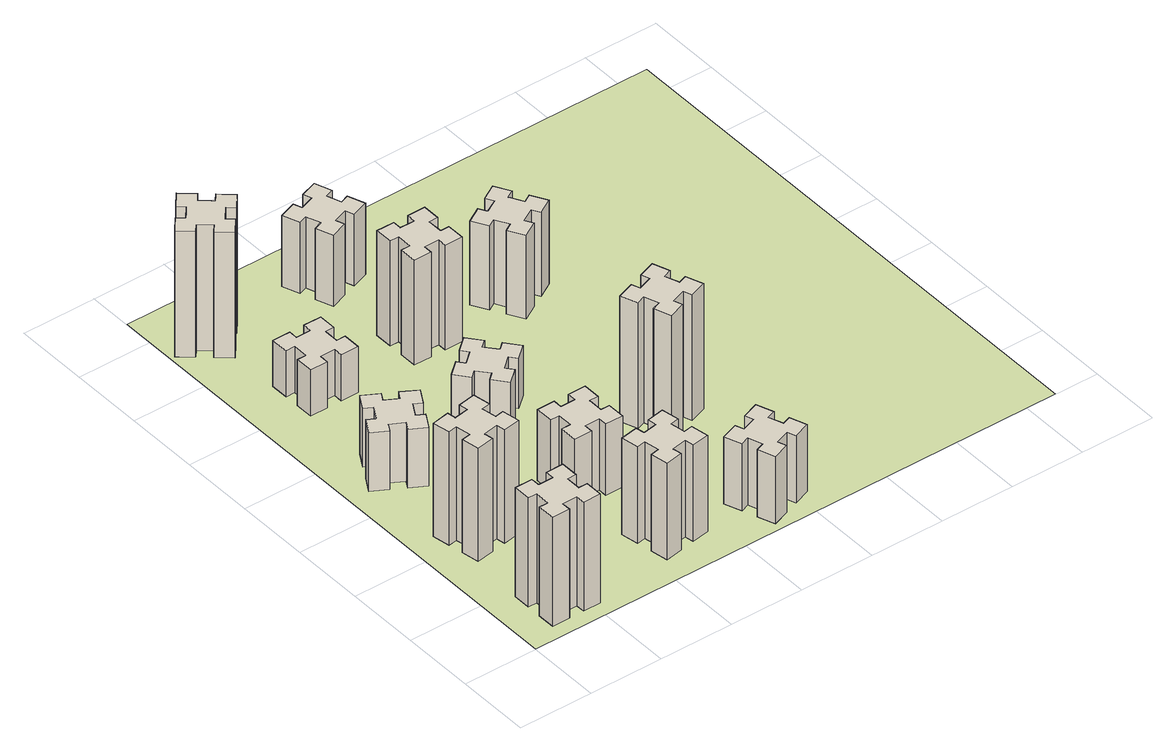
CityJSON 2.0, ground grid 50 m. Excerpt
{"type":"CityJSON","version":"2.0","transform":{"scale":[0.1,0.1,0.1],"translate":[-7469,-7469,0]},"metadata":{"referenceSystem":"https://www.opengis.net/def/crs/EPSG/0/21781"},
"CityObjects":{
"building1":{"type":"Building","attributes":{"class":"1000","function":"1000","usage":"1000","yearOfConstruction":2016,"roofType":"1000","measuredHeight":78,"storeysAboveGround":30,"storeysBelowGround":0},"geometry":[{"type":"Solid","lod":"1","boundaries":[[[[0,1,2,3,4,5,6,7,8,9,10,11,12,13,14,15,16,17,18,19]],[[17,16,20,21]],[[16,15,22,20]],[[15,14,23,22]],[[14,13,24,23]],[[13,12,25,24]],[[12,11,26,25]],[[11,10,27,26]],[[10,9,28,27]],[[9,8,29,28]],[[8,7,30,29]],[[7,6,31,30]],[[6,5,32,31]],[[5,4,33,32]],[[4,3,34,33]],[[3,2,35,34]],[[2,1,36,35]],[[1,0,37,36]],[[0,19,38,37]],[[19,18,39,38]],[[18,17,21,39]],[[24,25,26,27,28,29,30,31,32,33,34,35,36,37,38,39,21,20,22,23]]]]}]},
"building2":{"type":"Building","attributes":{"class":"1000","function":"1000","usage":"1000","yearOfConstruction":2016,"roofType":"1000","measuredHeight":81,"storeysAboveGround":30,"storeysBelowGround":0},"geometry":[{"type":"Solid","lod":"1","boundaries":[[[[40,41,42,43,44,45,46,47,48,49,50,51,52,53,54,55,56,57,58,59]],[[57,56,60,61]],[[56,55,62,60]],[[55,54,63,62]],[[54,53,64,63]],[[53,52,65,64]],[[52,51,66,65]],[[51,50,67,66]],[[50,49,68,67]],[[49,48,69,68]],[[48,47,70,69]],[[47,46,71,70]],[[46,45,72,71]],[[45,44,73,72]],[[44,43,74,73]],[[43,42,75,74]],[[42,41,76,75]],[[41,40,77,76]],[[40,59,78,77]],[[59,58,79,78]],[[58,57,61,79]],[[64,65,66,67,68,69,70,71,72,73,74,75,76,77,78,79,61,60,62,63]]]]}]},
"building3":{"type":"Building","attributes":{"class":"1000","function":"1000","usage":"1000","yearOfConstruction":2016,"roofType":"1000","measuredHeight":42,"storeysAboveGround":30,"storeysBelowGround":0},"geometry":[{"type":"Solid","lod":"1","boundaries":[[[[80,81,82,83,84,85,86,87,88,89,90,91,92,93,94,95,96,97,98,99]],[[97,96,100,101]],[[96,95,102,100]],[[95,94,103,102]],[[94,93,104,103]],[[93,92,105,104]],[[92,91,106,105]],[[91,90,107,106]],[[90,89,108,107]],[[89,88,109,108]],[[88,87,110,109]],[[87,86,111,110]],[[86,85,112,111]],[[85,84,113,112]],[[84,83,114,113]],[[83,82,115,114]],[[82,81,116,115]],[[81,80,117,116]],[[80,99,118,117]],[[99,98,119,118]],[[98,97,101,119]],[[104,105,106,107,108,109,110,111,112,113,114,115,116,117,118,119,101,100,102,103]]]]}]},
"building4":{"type":"Building","attributes":{"class":"1000","function":"1000","usage":"1000","yearOfConstruction":2016,"roofType":"1000","measuredHeight":33,"storeysAboveGround":30,"storeysBelowGround":0},"geometry":[{"type":"Solid","lod":"1","boundaries":[[[[120,121,122,123,124,125,126,127,128,129,130,131,132,133,134,135,136,137,138,139]],[[137,136,140,141]],[[136,135,142,140]],[[135,134,143,142]],[[134,133,144,143]],[[133,132,145,144]],[[132,131,146,145]],[[131,130,147,146]],[[130,129,148,147]],[[129,128,149,148]],[[128,127,150,149]],[[127,126,151,150]],[[126,125,152,151]],[[125,124,153,152]],[[124,123,154,153]],[[123,122,155,154]],[[122,121,156,155]],[[121,120,157,156]],[[120,139,158,157]],[[139,138,159,158]],[[138,137,141,159]],[[144,145,146,147,148,149,150,151,152,153,154,155,156,157,158,159,141,140,142,143]]]]}]},
"building5":{"type":"Building","attributes":{"class":"1000","function":"1000","usage":"1000","yearOfConstruction":2016,"roofType":"1000","measuredHeight":90,"storeysAboveGround":30,"storeysBelowGround":0},"geometry":[{"type":"Solid","lod":"1","boundaries":[[[[160,161,162,163,164,165,166,167,168,169,170,171,172,173,174,175,176,177,178,179]],[[177,176,180,181]],[[176,175,182,180]],[[175,174,183,182]],[[174,173,184,183]],[[173,172,185,184]],[[172,171,186,185]],[[171,170,187,186]],[[170,169,188,187]],[[169,168,189,188]],[[168,167,190,189]],[[167,166,191,190]],[[166,165,192,191]],[[165,164,193,192]],[[164,163,194,193]],[[163,162,195,194]],[[162,161,196,195]],[[161,160,197,196]],[[160,179,198,197]],[[179,178,199,198]],[[178,177,181,199]],[[184,185,186,187,188,189,190,191,192,193,194,195,196,197,198,199,181,180,182,183]]]]}]},
"building6":{"type":"Building","attributes":{"class":"1000","function":"1000","usage":"1000","yearOfConstruction":2016,"roofType":"1000","measuredHeight":69,"storeysAboveGround":30,"storeysBelowGround":0},"geometry":[{"type":"Solid","lod":"1","boundaries":[[[[200,201,202,203,204,205,206,207,208,209,210,211,212,213,214,215,216,217,218,219]],[[217,216,220,221]],[[216,215,222,220]],[[215,214,223,222]],[[214,213,224,223]],[[213,212,225,224]],[[212,211,226,225]],[[211,210,227,226]],[[210,209,228,227]],[[209,208,229,228]],[[208,207,230,229]],[[207,206,231,230]],[[206,205,232,231]],[[205,204,233,232]],[[204,203,234,233]],[[203,202,235,234]],[[202,201,236,235]],[[201,200,237,236]],[[200,219,238,237]],[[219,218,239,238]],[[218,217,221,239]],[[224,225,226,227,228,229,230,231,232,233,234,235,236,237,238,239,221,220,222,223]]]]}]},
"building7":{"type":"Building","attributes":{"class":"1000","function":"1000","usage":"1000","yearOfConstruction":2016,"roofType":"1000","measuredHeight":51,"storeysAboveGround":30,"storeysBelowGround":0},"geometry":[{"type":"Solid","lod":"1","boundaries":[[[[240,241,242,243,244,245,246,247,248,249,250,251,252,253,254,255,256,257,258,259]],[[257,256,260,261]],[[256,255,262,260]],[[255,254,263,262]],[[254,253,264,263]],[[253,252,265,264]],[[252,251,266,265]],[[251,250,267,266]],[[250,249,268,267]],[[249,248,269,268]],[[248,247,270,269]],[[247,246,271,270]],[[246,245,272,271]],[[245,244,273,272]],[[244,243,274,273]],[[243,242,275,274]],[[242,241,276,275]],[[241,240,277,276]],[[240,259,278,277]],[[259,258,279,278]],[[258,257,261,279]],[[264,265,266,267,268,269,270,271,272,273,274,275,276,277,278,279,261,260,262,263]]]]}]},
"building8":{"type":"Building","attributes":{"class":"1000","function":"1000","usage":"1000","yearOfConstruction":2016,"roofType":"1000","measuredHeight":36,"storeysAboveGround":30,"storeysBelowGround":0},"geometry":[{"type":"Solid","lod":"1","boundaries":[[[[280,281,282,283,284,285,286,287,288,289,290,291,292,293,294,295,296,297,298,299]],[[297,296,300,301]],[[296,295,302,300]],[[295,294,303,302]],[[294,293,304,303]],[[293,292,305,304]],[[292,291,306,305]],[[291,290,307,306]],[[290,289,308,307]],[[289,288,309,308]],[[288,287,310,309]],[[287,286,311,310]],[[286,285,312,311]],[[285,284,313,312]],[[284,283,314,313]],[[283,282,315,314]],[[282,281,316,315]],[[281,280,317,316]],[[280,299,318,317]],[[299,298,319,318]],[[298,297,301,319]],[[304,305,306,307,308,309,310,311,312,313,314,315,316,317,318,319,301,300,302,303]]]]}]},
"building9":{"type":"Building","attributes":{"class":"1000","function":"1000","usage":"1000","yearOfConstruction":2016,"roofType":"1000","measuredHeight":48,"storeysAboveGround":30,"storeysBelowGround":0},"geometry":[{"type":"Solid","lod":"1","boundaries":[[[[320,321,322,323,324,325,326,327,328,329,330,331,332,333,334,335,336,337,338,339]],[[337,336,340,341]],[[336,335,342,340]],[[335,334,343,342]],[[334,333,344,343]],[[333,332,345,344]],[[332,331,346,345]],[[331,330,347,346]],[[330,329,348,347]],[[329,328,349,348]],[[328,327,350,349]],[[327,326,351,350]],[[326,325,352,351]],[[325,324,353,352]],[[324,323,354,353]],[[323,322,355,354]],[[322,321,356,355]],[[321,320,357,356]],[[320,339,358,357]],[[339,338,359,358]],[[338,337,341,359]],[[344,345,346,347,348,349,350,351,352,353,354,355,356,357,358,359,341,340,342,343]]]]}]},
"building10":{"type":"Building","attributes":{"class":"1000","function":"1000","usage":"1000","yearOfConstruction":2016,"roofType":"1000","measuredHeight":75,"storeysAboveGround":30,"storeysBelowGround":0},"geometry":[{"type":"Solid","lod":"1","boundaries":[[[[360,361,362,363,364,365,366,367,368,369,370,371,372,373,374,375,376,377,378,379]],[[377,376,380,381]],[[376,375,382,380]],[[375,374,383,382]],[[374,373,384,383]],[[373,372,385,384]],[[372,371,386,385]],[[371,370,387,386]],[[370,369,388,387]],[[369,368,389,388]],[[368,367,390,389]],[[367,366,391,390]],[[366,365,392,391]],[[365,364,393,392]],[[364,363,394,393]],[[363,362,395,394]],[[362,361,396,395]],[[361,360,397,396]],[[360,379,398,397]],[[379,378,399,398]],[[378,377,381,399]],[[384,385,386,387,388,389,390,391,392,393,394,395,396,397,398,399,381,380,382,383]]]]}]},
"building11":{"type":"Building","attributes":{"class":"1000","function":"1000","usage":"1000","yearOfConstruction":2016,"roofType":"1000","measuredHeight":51,"storeysAboveGround":30,"storeysBelowGround":0},"geometry":[{"type":"Solid","lod":"1","boundaries":[[[[400,401,402,403,404,405,406,407,408,409,410,411,412,413,414,415,416,417,418,419]],[[417,416,420,421]],[[416,415,422,420]],[[415,414,423,422]],[[414,413,424,423]],[[413,412,425,424]],[[412,411,426,425]],[[411,410,427,426]],[[410,409,428,427]],[[409,408,429,428]],[[408,407,430,429]],[[407,406,431,430]],[[406,405,432,431]],[[405,404,433,432]],[[404,403,434,433]],[[403,402,435,434]],[[402,401,436,435]],[[401,400,437,436]],[[400,419,438,437]],[[419,418,439,438]],[[418,417,421,439]],[[424,425,426,427,428,429,430,431,432,433,434,435,436,437,438,439,421,420,422,423]]]]}]},
"building12":{"type":"Building","attributes":{"class":"1000","function":"1000","usage":"1000","yearOfConstruction":2016,"roofType":"1000","measuredHeight":90,"storeysAboveGround":30,"storeysBelowGround":0},"geometry":[{"type":"Solid","lod":"1","boundaries":[[[[440,441,442,443,444,445,446,447,448,449,450,451,452,453,454,455,456,457,458,459]],[[457,456,460,461]],[[456,455,462,460]],[[455,454,463,462]],[[454,453,464,463]],[[453,452,465,464]],[[452,451,466,465]],[[451,450,467,466]],[[450,449,468,467]],[[449,448,469,468]],[[448,447,470,469]],[[447,446,471,470]],[[446,445,472,471]],[[445,444,473,472]],[[444,443,474,473]],[[443,442,475,474]],[[442,441,476,475]],[[441,440,477,476]],[[440,459,478,477]],[[459,458,479,478]],[[458,457,461,479]],[[464,465,466,467,468,469,470,471,472,473,474,475,476,477,478,479,461,460,462,463]]]]}]},
"building13":{"type":"Building","attributes":{"class":"1000","function":"1000","usage":"1000","yearOfConstruction":2016,"roofType":"1000","measuredHeight":60,"storeysAboveGround":30,"storeysBelowGround":0},"geometry":[{"type":"Solid","lod":"1","boundaries":[[[[480,481,482,483,484,485,486,487,488,489,490,491,492,493,494,495,496,497,498,499]],[[497,496,500,501]],[[496,495,502,500]],[[495,494,503,502]],[[494,493,504,503]],[[493,492,505,504]],[[492,491,506,505]],[[491,490,507,506]],[[490,489,508,507]],[[489,488,509,508]],[[488,487,510,509]],[[487,486,511,510]],[[486,485,512,511]],[[485,484,513,512]],[[484,483,514,513]],[[483,482,515,514]],[[482,481,516,515]],[[481,480,517,516]],[[480,499,518,517]],[[499,498,519,518]],[[498,497,501,519]],[[504,505,506,507,508,509,510,511,512,513,514,515,516,517,518,519,501,500,502,503]]]]}]},
"landuse1":{"type":"LandUse","attributes":{"name":"plot1","function":"1010"},"geometry":[{"type":"MultiSurface","lod":"1","boundaries":[[[520,521,522,523]]]}]}
},
"vertices":[
[485,225,0],[485,325,0],[545,325,0],[545,445,0],[425,445,0],[425,385,0],[325,385,0],[325,445,0],[205,445,0],[205,325,0],[265,325,0],[265,225,0],[205,225,0],[205,105,0],[325,105,0],[325,165,0],[425,165,0],[425,105,0],[545,105,0],[545,225,0],[425,165,780],[425,105,780],[325,165,780],[325,105,780],[205,105,780],[205,225,780],[265,225,780],[265,325,780],[205,325,780],[205,445,780],[325,445,780],[325,385,780],[425,385,780],[425,445,780],[545,445,780],[545,325,780],[485,325,780],[485,225,780],[545,225,780],[545,105,780],
[405,1132,0],[307,1115,0],[297,1174,0],[178,1153,0],[199,1035,0],[258,1045,0],[276,947,0],[217,937,0],[237,818,0],[356,839,0],[345,898,0],[444,916,0],[454,857,0],[572,877,0],[551,996,0],[492,985,0],[475,1084,0],[534,1094,0],[513,1212,0],[395,1191,0],[475,1084,810],[534,1094,810],[492,985,810],[551,996,810],[572,877,810],[454,857,810],[444,916,810],[345,898,810],[356,839,810],[237,818,810],[217,937,810],[276,947,810],[258,1045,810],[199,1035,810],[178,1153,810],[297,1174,810],[307,1115,810],[405,1132,810],[395,1191,810],[513,1212,810],
[474,1826,0],[387,1876,0],[417,1928,0],[313,1988,0],[253,1884,0],[305,1854,0],[255,1767,0],[203,1797,0],[143,1693,0],[247,1633,0],[277,1685,0],[364,1635,0],[334,1583,0],[438,1523,0],[498,1627,0],[446,1657,0],[496,1744,0],[548,1714,0],[608,1818,0],[504,1878,0],[496,1744,420],[548,1714,420],[446,1657,420],[498,1627,420],[438,1523,420],[334,1583,420],[364,1635,420],[277,1685,420],[247,1633,420],[143,1693,420],[203,1797,420],[255,1767,420],[305,1854,420],[253,1884,420],[313,1988,420],[417,1928,420],[387,1876,420],[474,1826,420],[504,1878,420],[608,1818,420],
[425,2485,0],[525,2485,0],[525,2425,0],[645,2425,0],[645,2545,0],[585,2545,0],[585,2645,0],[645,2645,0],[645,2765,0],[525,2765,0],[525,2705,0],[425,2705,0],[425,2765,0],[305,2765,0],[305,2645,0],[365,2645,0],[365,2545,0],[305,2545,0],[305,2425,0],[425,2425,0],[365,2545,330],[305,2545,330],[365,2645,330],[305,2645,330],[305,2765,330],[425,2765,330],[425,2705,330],[525,2705,330],[525,2765,330],[645,2765,330],[645,2645,330],[585,2645,330],[585,2545,330],[645,2545,330],[645,2425,330],[525,2425,330],[525,2485,330],[425,2485,330],[425,2425,330],[305,2425,330],
[384,3387,0],[308,3452,0],[346,3498,0],[254,3575,0],[177,3483,0],[223,3444,0],[159,3368,0],[113,3406,0],[36,3314,0],[128,3237,0],[166,3283,0],[243,3219,0],[204,3173,0],[296,3096,0],[373,3188,0],[327,3226,0],[392,3303,0],[438,3264,0],[515,3356,0],[423,3433,0],[392,3303,900],[438,3264,900],[327,3226,900],[373,3188,900],[296,3096,900],[204,3173,900],[243,3219,900],[166,3283,900],[128,3237,900],[36,3314,900],[113,3406,900],[159,3368,900],[223,3444,900],[177,3483,900],[254,3575,900],[346,3498,900],[308,3452,900],[384,3387,900],[423,3433,900],[515,3356,900],
[1332,345,0],[1315,444,0],[1374,454,0],[1353,572,0],[1235,551,0],[1245,492,0],[1147,475,0],[1137,534,0],[1018,513,0],[1039,395,0],[1098,405,0],[1116,307,0],[1057,297,0],[1077,178,0],[1196,199,0],[1185,258,0],[1284,276,0],[1294,217,0],[1412,237,0],[1391,356,0],[1284,276,690],[1294,217,690],[1185,258,690],[1196,199,690],[1077,178,690],[1057,297,690],[1116,307,690],[1098,405,690],[1039,395,690],[1018,513,690],[1137,534,690],[1147,475,690],[1245,492,690],[1235,551,690],[1353,572,690],[1374,454,690],[1315,444,690],[1332,345,690],[1391,356,690],[1412,237,690],
[1165,1125,0],[1065,1125,0],[1065,1185,0],[945,1185,0],[945,1065,0],[1005,1065,0],[1005,965,0],[945,965,0],[945,845,0],[1065,845,0],[1065,905,0],[1165,905,0],[1165,845,0],[1285,845,0],[1285,965,0],[1225,965,0],[1225,1065,0],[1285,1065,0],[1285,1185,0],[1165,1185,0],[1225,1065,510],[1285,1065,510],[1225,965,510],[1285,965,510],[1285,845,510],[1165,845,510],[1165,905,510],[1065,905,510],[1065,845,510],[945,845,510],[945,965,510],[1005,965,510],[1005,1065,510],[945,1065,510],[945,1185,510],[1065,1185,510],[1065,1125,510],[1165,1125,510],[1165,1185,510],[1285,1185,510],
[1083,1972,0],[1006,1907,0],[968,1953,0],[876,1876,0],[953,1784,0],[999,1823,0],[1063,1746,0],[1017,1708,0],[1094,1616,0],[1186,1693,0],[1148,1739,0],[1224,1803,0],[1263,1757,0],[1355,1834,0],[1278,1926,0],[1232,1888,0],[1167,1964,0],[1213,2003,0],[1136,2095,0],[1044,2018,0],[1167,1964,360],[1213,2003,360],[1232,1888,360],[1278,1926,360],[1355,1834,360],[1263,1757,360],[1224,1803,360],[1148,1739,360],[1186,1693,360],[1094,1616,360],[1017,1708,360],[1063,1746,360],[999,1823,360],[953,1784,360],[876,1876,360],[968,1953,360],[1006,1907,360],[1083,1972,360],[1044,2018,360],[1136,2095,360],
[1976,266,0],[1942,360,0],[1998,380,0],[1957,493,0],[1844,452,0],[1865,396,0],[1771,362,0],[1750,418,0],[1637,377,0],[1679,264,0],[1735,285,0],[1769,191,0],[1713,170,0],[1754,57,0],[1867,99,0],[1846,155,0],[1940,189,0],[1960,133,0],[2073,174,0],[2032,287,0],[1940,189,480],[1960,133,480],[1846,155,480],[1867,99,480],[1754,57,480],[1713,170,480],[1769,191,480],[1735,285,480],[1679,264,480],[1637,377,480],[1750,418,480],[1771,362,480],[1865,396,480],[1844,452,480],[1957,493,480],[1998,380,480],[1942,360,480],[1976,266,480],[2032,287,480],[2073,174,480],
[1325,2545,0],[1325,2645,0],[1385,2645,0],[1385,2765,0],[1265,2765,0],[1265,2705,0],[1165,2705,0],[1165,2765,0],[1045,2765,0],[1045,2645,0],[1105,2645,0],[1105,2545,0],[1045,2545,0],[1045,2425,0],[1165,2425,0],[1165,2485,0],[1265,2485,0],[1265,2425,0],[1385,2425,0],[1385,2545,0],[1265,2485,750],[1265,2425,750],[1165,2485,750],[1165,2425,750],[1045,2425,750],[1045,2545,750],[1105,2545,750],[1105,2645,750],[1045,2645,750],[1045,2765,750],[1165,2765,750],[1165,2705,750],[1265,2705,750],[1265,2765,750],[1385,2765,750],[1385,2645,750],[1325,2645,750],[1325,2545,750],[1385,2545,750],[1385,2425,750],
[1125,3456,0],[1031,3422,0],[1010,3478,0],[897,3437,0],[939,3324,0],[995,3345,0],[1029,3251,0],[973,3230,0],[1014,3117,0],[1127,3159,0],[1106,3215,0],[1200,3249,0],[1220,3193,0],[1333,3234,0],[1292,3347,0],[1236,3326,0],[1202,3420,0],[1258,3440,0],[1217,3553,0],[1104,3512,0],[1202,3420,510],[1258,3440,510],[1236,3326,510],[1292,3347,510],[1333,3234,510],[1220,3193,510],[1200,3249,510],[1106,3215,510],[1127,3159,510],[1014,3117,510],[973,3230,510],[1029,3251,510],[995,3345,510],[939,3324,510],[897,3437,510],[1010,3478,510],[1031,3422,510],[1125,3456,510],[1104,3512,510],[1217,3553,510],
[1846,1095,0],[1940,1129,0],[1960,1073,0],[2073,1114,0],[2032,1227,0],[1976,1206,0],[1942,1300,0],[1998,1320,0],[1957,1433,0],[1844,1392,0],[1865,1336,0],[1771,1302,0],[1750,1358,0],[1637,1317,0],[1679,1204,0],[1735,1225,0],[1769,1131,0],[1713,1110,0],[1754,997,0],[1867,1039,0],[1769,1131,900],[1713,1110,900],[1735,1225,900],[1679,1204,900],[1637,1317,900],[1750,1358,900],[1771,1302,900],[1865,1336,900],[1844,1392,900],[1957,1433,900],[1998,1320,900],[1942,1300,900],[1976,1206,900],[2032,1227,900],[2073,1114,900],[1960,1073,900],[1940,1129,900],[1846,1095,900],[1867,1039,900],[1754,997,900],
[1976,2607,0],[1926,2694,0],[1978,2724,0],[1918,2828,0],[1814,2768,0],[1844,2716,0],[1757,2666,0],[1727,2718,0],[1623,2658,0],[1683,2554,0],[1735,2584,0],[1785,2497,0],[1733,2467,0],[1793,2363,0],[1897,2423,0],[1867,2475,0],[1954,2525,0],[1984,2473,0],[2088,2533,0],[2028,2637,0],[1954,2525,600],[1984,2473,600],[1867,2475,600],[1897,2423,600],[1793,2363,600],[1733,2467,600],[1785,2497,600],[1735,2584,600],[1683,2554,600],[1623,2658,600],[1727,2718,600],[1757,2666,600],[1844,2716,600],[1814,2768,600],[1918,2828,600],[1978,2724,600],[1926,2694,600],[1976,2607,600],[2028,2637,600],[2088,2533,600],
[5,3705,0],[3705,3705,0],[3705,5,0],[5,5,0]
]}
